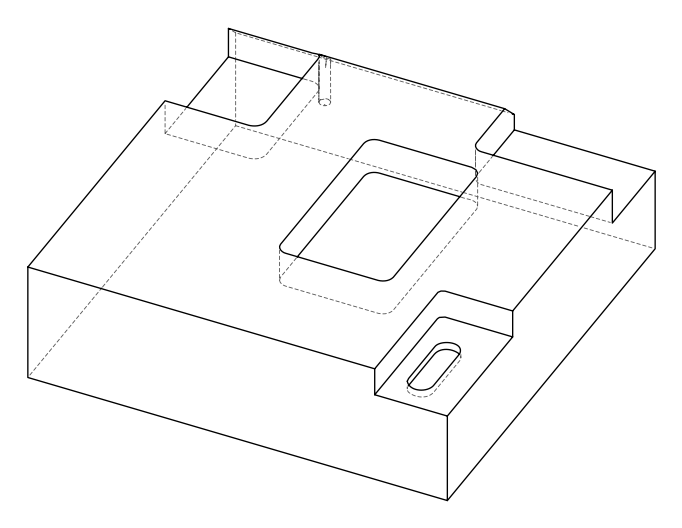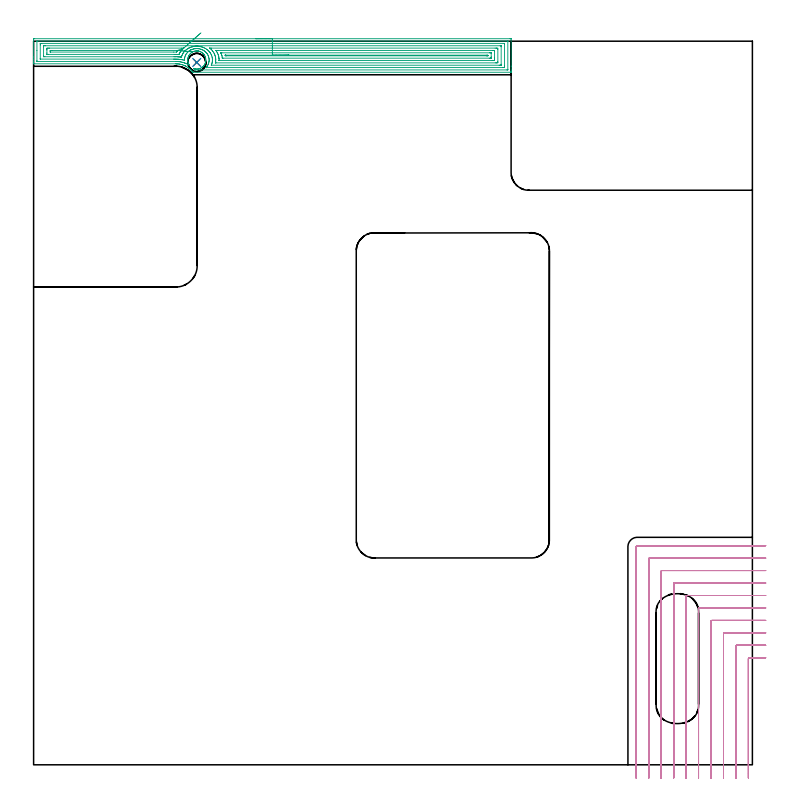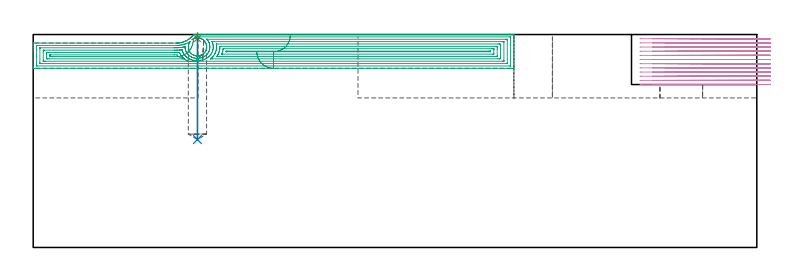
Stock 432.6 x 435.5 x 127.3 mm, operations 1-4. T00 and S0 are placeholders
(PLAN: 8 operations, 4 tool changes, 160.1 min)
(1 SPOT_DRILL | STEP1POCKET | NXT0321_9005460120000 | 0.03 min | 115 mm3)
(2 DRILL_BLIND_HOLE_INTO_CENTER | STEP1POCKET | UGT0301_221 | 0.25 min | 5521 mm3)
(3 AREA_MILL | FG_CHAMFER_SURFACE | UGT0205_001 | 17.06 min | 59558 mm3)
(4 MILL_CORNER_NOTCH_RECTANGULAR | CORNER_NOTCH_RECTANGULAR | NXT0201_013 | Follow Part, ap 2.5, ae 75% | 39.48 min | 306416 mm3)
(5 MILL_CORNER_NOTCH_RECTANGULAR_1 | CORNER_NOTCH_RECTANGULAR_1 | NXT0201_012 | Follow Part, ap 4, ae 75% | 27.43 min | 491135 mm3)
(6 MILL_RECTANGULAR_POCKET | POCKET_RECTANGULAR_STRAIGHT | NXT0201_012 | Follow Part, ap 4, ae 75% | 1.16 min | 15040 mm3)
(7 MILL_RECTANGULAR_POCKET_1 | POCKET_RECTANGULAR_STRAIGHT_1 | NXT0201_012 | Follow Part, ap 4, ae 75% | 38.76 min | 858121 mm3)
(8 MILL_SLOT | SLOT_PARTIAL_RECTANGULAR | NXT0201_012 | Follow Part, ap 4, ae 75% | 35.9 min | 491466 mm3)
(TOOL NXT0321_9005460120000 | NC Spot Drill, 142deg, 12mm, Carbide, Uncoated | D12 PA142 FL30 Z2)
(TOOL UGT0301_221 | Twist Drill 10.9 mm | D10.9 PA118 FL92 Z2)
(TOOL UGT0205_001 | Chamfer Mill 20 x 3 x 45 deg. | D20 FL50 Z2)
(TOOL NXT0201_013 | ENDMILL 10mm | D10 FL30 Z4)
(TOOL NXT0201_012 | ENDMILL 16mm [2P460-1600-NA 1630] | D16 FL38 Z6)
(OP 1 SPOT_DRILL)
G17 G21 G94 G90
T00 M6
G54
G17 G0 G90 X98.2 Y422.7 S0 M3
G43 Z137.3 H0
G94 G81 G98 Z124.881 F250. R128.35
G80
M5
M2
(OP 2 DRILL_BLIND_HOLE_INTO_CENTER)
G17 G21 G94 G90
T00 M6
G54
G17 G0 G90 X98.2 Y422.7 S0 M3
G43 Z137.3 H0
G94 G81 G98 Z64.5 F250. R127.35
G80
M5
M2
(OP 3 AREA_MILL)
G17 G21 G94 G90
T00 M6
G54
G17 G0 G90 X133.7 Y437. S1061 M3
G43 Z137.3 H0
Z117.1
G94 G1 X133.738 Z116.228 F250.
X133.852 Z115.364
X134.041 Z114.512
X134.303 Z113.68
X134.637 Z112.874
X135.04 Z112.1
X135.508 Z111.364
X136.04 Z110.672
X136.629 Z110.029
X137.272 Z109.44
X137.964 Z108.909
X138.7 Z108.44
X139.474 Z108.037
X140.28 Z107.703
X141.112 Z107.441
X141.964 Z107.252
X142.828 Z107.138
X143.7 Z107.1
X286.77
X287.237 Y436.995 Z107.103
X287.39 Y436.992 Z107.106
X287.4 Y436.835 Z107.262
Y420.483 Z123.612
Y418.104 Z125.99
Y417.386 Z126.714
Y417.147 Z126.953
X287.398 Y416.971 Z127.121
X287.39 Y416.802 Z127.289
X287.217 Y416.8 Z127.3
X96.308
X95.874 Y416.807 Z127.293
X95.831 Y416.857 Z127.243
X95.787 Y416.912 Z127.187
X95.536 Y417.225 Z126.871
X95.445 Y417.339 Z126.759
X95.414 Y417.376 Z126.723
X95.243 Y417.575 Z126.525
X95.162 Y417.665 Z126.435
X95.034 Y417.806 Z126.294
X94.742 Y418.104 Z125.992
X94.676 Y418.174 Z125.925
X94.551 Y418.302 Z125.797
X94.34 Y418.503 Z125.596
X94.293 Y418.547 Z125.553
X94.123 Y418.699 Z125.4
X93.658 Y419.091 Z125.005
X93.328 Y419.347 Z124.753
X92.994 Y419.592 Z124.507
X92.876 Y419.674 Z124.425
X92.764 Y419.751 Z124.348
X92.32 Y420.031 Z124.068
X91.87 Y420.297 Z123.803
X91.742 Y420.366 Z123.734
X91.518 Y420.485 Z123.613
X91.39 Y420.546 Z123.55
X91.07 Y420.701 Z123.398
X90.977 Y420.746 Z123.353
X90.631 Y420.896 Z123.203
X90.532 Y420.939 Z123.16
X90.083 Y421.113 Z122.981
X89.688 Y421.252 Z122.846
X89.19 Y421.409 Z122.691
X88.744 Y421.524 Z122.575
X88.296 Y421.626 Z122.473
X87.85 Y421.709 Z122.388
X87.813 Y421.715 Z122.382
X87.402 Y421.779 Z122.32
X86.956 Y421.831 Z122.267
X86.509 Y421.865 Z122.226
X86.472 Y421.866 Z122.224
X86.062 Y421.889 Z122.208
X85.956 Y421.891 Z122.207
X85.891 Y421.892 Z122.204
X85.577 Y421.897 Z122.2
X0.183 Y421.9
X0.01 Y421.903 Z122.188
X0.007 Y421.964 Z122.128
X0. Y422.392 Z121.708
Y422.663 Z121.437
Y423.382 Z120.713
Y424.621 Z119.476
Y426.02 Z118.075
Y436.315 Z107.783
X0.003 Y436.575 Z107.522
X0.01 Y436.992 Z107.106
X0.202 Y436.996 Z107.103
X0.63 Y437. Z107.1
X143.7
Y435.586 Z108.514
X285.094
X285.352 Y435.584 Z108.516
X285.383 Y435.581 Z108.519
X285.39 Y435.579 Z108.521
X285.394 Y435.57 Z108.53
X285.398 Y435.533 Z108.567
X285.399 Y435.498 Z108.602
X285.4 Y435.284 Z108.816
X285.399 Y418.436 Z125.664
X285.397 Y418.326 Z125.774
X285.392 Y418.253 Z125.847
X285.388 Y418.221 Z125.879
X284.87 Y418.214 Z125.886
X97.202
X97.146 Y418.217 Z125.883
X97.083 Y418.221 Z125.879
X96.79 Y418.502 Z125.598
X96.496 Y418.8 Z125.3
X96.31 Y418.99 Z125.11
X96.156 Y419.158 Z124.942
X96.308 Y419.1 Z125.
X96.338 Y419.089 Z125.011
X96.783 Y418.949 Z125.151
X97.232 Y418.847 Z125.253
X97.678 Y418.786 Z125.314
X98.126 Y418.761 Z125.339
X98.573 Y418.774 Z125.326
X99.019 Y418.823 Z125.277
X99.469 Y418.911 Z125.189
X99.913 Y419.037 Z125.063
X100.365 Y419.211 Z124.889
X100.807 Y419.422 Z124.678
X101.102 Y419.593 Z124.507
X101.408 Y419.804 Z124.296
X101.7 Y420.029 Z124.071
X101.947 Y420.252 Z123.848
X102.181 Y420.486 Z123.614
X102.394 Y420.73 Z123.37
X102.594 Y420.982 Z123.118
X102.853 Y421.38 Z122.72
X103.09 Y421.822 Z122.278
X103.29 Y422.273 Z121.827
X103.397 Y422.575 Z121.525
X103.487 Y422.881 Z121.219
X103.544 Y423.166 Z120.934
X103.607 Y423.612 Z120.488
X103.637 Y424.06 Z120.04
X103.631 Y424.507 Z119.593
X103.586 Y424.953 Z119.147
X103.487 Y425.519 Z118.581
X103.387 Y425.847 Z118.253
X103.226 Y426.301 Z117.799
X103.012 Y426.74 Z117.36
X102.814 Y427.084 Z117.016
X102.594 Y427.42 Z116.68
X102.513 Y427.528 Z116.572
X102.427 Y427.634 Z116.466
X102.076 Y428.015 Z116.085
X101.7 Y428.372 Z115.728
X101.524 Y428.513 Z115.587
X101.507 Y428.527 Z115.573
X101.163 Y428.761 Z115.336
X100.807 Y428.976 Z115.122
X100.563 Y429.094 Z115.005
X100.365 Y429.188 Z114.908
X99.913 Y429.369 Z114.727
X99.885 Y429.379 Z114.718
X99.837 Y429.395 Z114.701
X99.759 Y429.419 Z114.678
X99.391 Y429.509 Z114.59
X99.346 Y429.517 Z114.582
X99.289 Y429.527 Z114.569
X99.229 Y429.539 Z114.559
X99.111 Y429.56 Z114.536
X99.02 Y429.575 Z114.517
X98.991 Y429.577 Z114.512
X98.573 Y429.63 Z114.467
X98.529 Y429.633 Z114.465
X98.452 Y429.636 Z114.458
X98.372 Y429.641 Z114.455
X98.35 Y429.643 Z114.453
X98.126 Y429.647 Z114.452
X97.991 Y429.641 Z114.456
X97.955 Y429.64 Z114.459
X97.943 Z114.46
X97.901 Y429.638 Z114.461
X97.678 Y429.619 Z114.481
X97.232 Y429.556 Z114.542
X96.935 Y429.495 Z114.603
X96.642 Y429.42 Z114.679
X96.338 Y429.314 Z114.785
X95.886 Y429.122 Z114.978
X95.445 Y428.894 Z115.204
X95.164 Y428.717 Z115.381
X94.895 Y428.527 Z115.573
X94.551 Y428.242 Z115.858
X94.254 Y427.946 Z116.154
X93.98 Y427.634 Z116.466
X93.658 Y427.204 Z116.896
X93.388 Y426.74 Z117.36
X93.174 Y426.301 Z117.799
X93.016 Y425.847 Z118.253
X92.896 Y425.402 Z118.698
X92.812 Y424.953 Z119.147
X92.764 Y424.573 Z119.527
X92.759 Y424.06 Z120.04
X92.764 Y423.826 Z120.274
X92.802 Y423.496 Z120.604
X92.858 Y423.166 Z120.934
X92.967 Y422.717 Z121.383
X93.112 Y422.273 Z121.827
X93.31 Y421.822 Z122.278
X93.543 Y421.38 Z122.72
X93.658 Y421.194 Z122.906
X93.78 Y421.015 Z123.085
X92.731 Y421.61 Z122.49
X92.707 Y421.623 Z122.477
X91.837 Y422.024 Z122.076
X91.128 Y422.321 Z121.779
X90.943 Y422.388 Z121.712
X90.618 Y422.502 Z121.598
X90.049 Y422.679 Z121.421
X89.795 Y422.752 Z121.348
X89.154 Y422.909 Z121.191
X88.628 Y423.02 Z121.08
X88.26 Y423.088 Z121.012
X87.559 Y423.192 Z120.908
X87.456 Y423.205 Z120.895
X87.366 Y423.214 Z120.886
X86.576 Y423.279 Z120.821
X86.472 Y423.285 Z120.815
X85.584 Y423.313 Z120.787
X2.418 Y423.315 Z120.785
X2.35 Y423.316 Z120.784
X2.212 Y423.321 Z120.779
X2.01 Y423.33 Z120.77
X2.008 Y423.382 Z120.718
X2.002 Y423.792 Z120.308
X2. Y429.95 Z114.15
X2.001 Y435.364 Z108.736
X2.003 Y435.474 Z108.626
X2.008 Y435.547 Z108.553
X2.012 Y435.579 Z108.521
X2.53 Y435.586 Z108.514
X143.7
Y434.171 Z109.929
X283.273
X283.337 Y434.168 Z109.932
X283.377 Y434.165 Z109.935
X283.39 Y434.162 Z109.938
X283.392 Y434.139 Z109.961
X283.397 Y433.936 Z110.164
X283.4 Y433.734 Z110.366
Y420.54 Z123.56
X283.398 Y419.864 Z124.236
X283.395 Y419.665 Z124.435
X283.39 Y419.638 Z124.462
X283.371 Y419.635 Z124.465
X283.313 Y419.632 Z124.468
X283.193 Y419.63 Z124.47
X282.538 Y419.629 Z124.471
X282.299 Y419.628 Z124.472
X103.957 Y419.629 Z124.471
X103.83 Y419.631 Z124.469
X103.792 Y419.633 Z124.467
X103.791 Y419.635 Z124.465
X103.795 Y419.644 Z124.456
X103.836 Y419.694 Z124.406
X103.981 Y419.864 Z124.236
X104.15 Y420.066 Z124.034
X104.356 Y420.324 Z123.776
X104.525 Y420.577 Z123.523
X104.63 Y420.743 Z123.357
X104.851 Y421.136 Z122.964
X105.091 Y421.623 Z122.477
X105.141 Y421.73 Z122.37
X105.25 Y421.991 Z122.109
X105.375 Y422.379 Z121.721
X105.409 Y422.502 Z121.598
X105.535 Y423.101 Z120.999
X105.574 Y423.382 Z120.718
X105.619 Y423.898 Z120.202
X105.624 Y424.261 Z119.839
X105.597 Y424.8 Z119.3
X105.558 Y425.141 Z118.959
X105.426 Y425.848 Z118.252
X105.373 Y426.02 Z118.08
X105.25 Y426.403 Z117.697
X105.105 Y426.765 Z117.335
X105.042 Y426.9 Z117.2
X104.848 Y427.295 Z116.805
X104.552 Y427.78 Z116.32
X104.356 Y428.075 Z116.025
X104.092 Y428.404 Z115.696
X103.859 Y428.659 Z115.441
X103.667 Y428.861 Z115.239
X103.462 Y429.06 Z115.04
X103.207 Y429.291 Z114.809
X102.891 Y429.539 Z114.561
X102.567 Y429.761 Z114.339
X101.978 Y430.118 Z113.982
X101.673 Y430.265 Z113.835
X101.338 Y430.418 Z113.682
X100.779 Y430.638 Z113.462
X100.452 Y430.74 Z113.36
X99.885 Y430.873 Z113.227
X99.324 Y430.97 Z113.13
X98.991 Y431.009 Z113.091
X98.671 Y431.038 Z113.062
X98.343 Y431.055 Z113.045
X98.192 Y431.061 Z113.039
X98.167
X98.096 Y431.06 Z113.04
X97.479 Y431.025 Z113.075
X97.454 Y431.023 Z113.077
X97.202 Y430.987 Z113.113
X96.7 Y430.913 Z113.187
X96.308 Y430.831 Z113.269
X95.975 Y430.746 Z113.354
X95.414 Y430.561 Z113.539
X95.31 Y430.52 Z113.58
X95.061 Y430.418 Z113.682
X94.69 Y430.25 Z113.85
X94.622 Y430.217 Z113.883
X94.52 Y430.164 Z113.936
X94.112 Y429.94 Z114.16
X93.625 Y429.621 Z114.479
X93.51 Y429.539 Z114.561
X93.083 Y429.193 Z114.907
X92.731 Y428.866 Z115.234
X92.628 Y428.761 Z115.339
X92.536 Y428.659 Z115.441
X92.217 Y428.286 Z115.814
X91.831 Y427.78 Z116.32
X91.516 Y427.216 Z116.884
X91.361 Y426.9 Z117.2
X91.233 Y426.615 Z117.485
X91.037 Y426.02 Z118.08
X90.943 Y425.706 Z118.394
X90.85 Y425.232 Z118.868
X90.837 Y425.141 Z118.959
X90.792 Y424.78 Z119.32
X90.768 Y424.433 Z119.667
X90.757 Y424.043 Z120.057
X90.755 Y424.022 Z120.078
X90.754 Y424.019 Z120.081
X90.049 Y424.193 Z119.907
X89.767 Y424.261 Z119.839
X89.154 Y424.387 Z119.713
X88.997 Y424.416 Z119.684
X88.26 Y424.53 Z119.57
X87.94 Y424.576 Z119.524
X87.366 Y424.634 Z119.466
X86.951 Y424.669 Z119.431
X86.472 Y424.697 Z119.403
X86.014 Y424.712 Z119.388
X85.578 Y424.72 Z119.38
X85.106 Y424.725 Z119.375
X84.684 Y424.727 Z119.373
X84.21
X4.207 Y424.729 Z119.371
X4.067 Y424.73 Z119.37
X4.018 Y424.733 Z119.367
X4.011 Y424.734 Z119.366
X4.007 Y424.754 Z119.346
X4.003 Y424.802 Z119.298
X4.001 Y424.938 Z119.162
X4. Y425.141 Z118.959
Y433.26 Z110.84
X4.002 Y433.936 Z110.164
X4.005 Y434.135 Z109.965
X4.01 Y434.162 Z109.938
X4.029 Y434.165 Z109.935
X4.087 Y434.168 Z109.932
X4.207 Y434.17 Z109.93
X4.862 Y434.171 Z109.929
X143.7
Y432.757 Z111.343
X280.816
X281.253 Y432.756 Z111.344
X281.34 Y432.753 Z111.347
X281.378 Y432.751 Z111.349
X281.39 Y432.745 Z111.355
X281.393 Y432.722 Z111.378
X281.396 Y432.615 Z111.485
X281.4 Y432.182 Z111.918
Y421.628 Z122.472
X281.396 Y421.185 Z122.915
X281.392 Y421.077 Z123.023
X281.39 Y421.054 Z123.046
X281.367 Y421.05 Z123.05
X281.297 Y421.047 Z123.053
X281.099 Y421.044 Z123.056
X280.511 Y421.043 Z123.057
X280.206
X107.038
X106.996 Y421.044 Z123.056
X106.962 Y421.047 Z123.053
X106.949 Y421.048 Z123.052
X106.958 Y421.078 Z123.022
X106.989 Y421.16 Z122.94
X106.997 Y421.179 Z122.921
X107.038 Y421.273 Z122.827
X107.139 Y421.524 Z122.576
X107.174 Y421.623 Z122.477
X107.359 Y422.187 Z121.913
X107.431 Y422.502 Z121.598
X107.517 Y422.911 Z121.189
X107.578 Y423.382 Z120.718
X107.606 Y423.703 Z120.397
X107.624 Y424.261 Z119.839
X107.611 Y424.577 Z119.523
X107.564 Y425.141 Z118.959
X107.499 Y425.567 Z118.533
X107.409 Y426.02 Z118.08
X107.186 Y426.755 Z117.345
X107.132 Y426.9 Z117.2
X107.038 Y427.143 Z116.957
X106.721 Y427.78 Z116.32
X106.267 Y428.538 Z115.562
X106.185 Y428.659 Z115.441
X106.144 Y428.717 Z115.383
X105.769 Y429.175 Z114.925
X105.432 Y429.539 Z114.561
X105.25 Y429.726 Z114.374
X104.887 Y430.065 Z114.035
X104.466 Y430.418 Z113.682
X104.356 Y430.504 Z113.596
X104.041 Y430.727 Z113.373
X103.462 Y431.078 Z113.022
X103.077 Y431.298 Z112.802
X102.567 Y431.539 Z112.561
X102.131 Y431.727 Z112.373
X101.673 Y431.903 Z112.197
X101.299 Y432.021 Z112.079
X100.802 Y432.155 Z111.945
X100.779 Y432.16 Z111.94
X100.704 Y432.177 Z111.923
X99.885 Y432.328 Z111.772
X99.7 Y432.359 Z111.741
X99.412 Y432.393 Z111.707
X98.991 Y432.435 Z111.665
X98.71 Y432.453 Z111.647
X98.388 Y432.466 Z111.634
X98.096 Y432.469 Z111.631
X97.811 Y432.458 Z111.642
X97.515 Y432.442 Z111.658
X97.202 Y432.42 Z111.68
X96.98 Y432.396 Z111.704
X96.723 Y432.362 Z111.738
X96.308 Y432.302 Z111.798
X96.201 Y432.283 Z111.817
X95.67 Y432.177 Z111.923
X95.466 Y432.126 Z111.974
X95.414 Y432.111 Z111.989
X94.787 Y431.915 Z112.185
X94.52 Y431.826 Z112.274
X94.14 Y431.672 Z112.428
X93.625 Y431.447 Z112.653
X93.523 Y431.398 Z112.702
X93.325 Y431.298 Z112.802
X92.944 Y431.089 Z113.011
X92.731 Y430.964 Z113.136
X92.399 Y430.745 Z113.355
X91.934 Y430.418 Z113.682
X91.879 Y430.377 Z113.723
X91.837 Y430.343 Z113.757
X91.403 Y429.966 Z114.134
X90.951 Y429.539 Z114.561
X90.943 Y429.531 Z114.569
X90.539 Y429.057 Z115.043
X90.228 Y428.659 Z115.441
X90.152 Y428.558 Z115.542
X90.049 Y428.413 Z115.687
X89.812 Y428.012 Z116.088
X89.68 Y427.78 Z116.32
X89.506 Y427.434 Z116.666
X89.273 Y426.9 Z117.2
X89.24 Y426.816 Z117.284
X89.154 Y426.569 Z117.531
X89.027 Y426.145 Z117.955
X88.992 Y426.02 Z118.08
X88.967 Y425.934 Z118.166
X88.954 Y425.893 Z118.207
X88.951 Y425.889 Z118.211
X88.856 Y425.9 Z118.2
X88.651 Y425.925 Z118.175
X88.31 Y425.972 Z118.128
X88.26 Y425.978 Z118.122
X87.854 Y426.02 Z118.08
X87.366 Y426.064 Z118.036
X87.318 Y426.068 Z118.032
X86.472 Y426.116 Z117.984
X86.371 Y426.12 Z117.98
X85.578 Y426.138 Z117.962
X85.456 Y426.14 Z117.96
X84.684 Y426.141 Z117.959
X84.561
X6.764 Y426.143 Z117.957
X6.09 Y426.148 Z117.952
X6.017 Y426.149 Z117.951
X6.01 Y426.244 Z117.856
X6.005 Y426.461 Z117.639
X6. Y426.895 Z117.205
Y432.172 Z111.928
X6.004 Y432.615 Z111.485
X6.008 Y432.723 Z111.377
X6.009 Y432.746 Z111.354
X6.033 Y432.75 Z111.35
X6.103 Y432.753 Z111.347
X6.301 Y432.756 Z111.344
X6.889 Y432.757 Z111.343
X7.194
X143.7
Y431.343 Z112.757
X277.782
X278.678 Y431.341 Z112.759
X278.723 Y431.339 Z112.761
X279.39 Y431.298 Z112.802
X279.399 Y430.633 Z113.467
Y423.382 Z120.718
X279.396 Y422.719 Z121.381
X279.39 Y422.502 Z121.598
X278.765 Y422.46 Z121.64
X278.723 Y422.459 Z121.641
X277.874 Y422.457 Z121.643
X109.721
X109.675 Y422.459 Z121.641
X109.583 Y422.463 Z121.637
X109.466 Y422.471 Z121.629
X109.47 Y422.502 Z121.598
X109.5 Y422.719 Z121.381
X109.584 Y423.382 Z120.718
X109.597 Y423.504 Z120.596
X109.626 Y424.261 Z119.839
X109.627 Y424.354 Z119.746
X109.57 Y425.141 Z118.959
X109.554 Y425.305 Z118.795
X109.427 Y426.02 Z118.08
X109.343 Y426.392 Z117.708
X109.182 Y426.9 Z117.2
X109.077 Y427.21 Z116.89
X108.867 Y427.74 Z116.36
X108.848 Y427.78 Z116.32
X108.827 Y427.823 Z116.277
X108.536 Y428.373 Z115.727
X108.362 Y428.659 Z115.441
X107.932 Y429.341 Z114.759
X107.778 Y429.539 Z114.561
X107.447 Y429.945 Z114.155
X107.038 Y430.393 Z113.707
X107.013 Y430.418 Z113.682
X106.568 Y430.838 Z113.262
X106.144 Y431.213 Z112.887
X106.05 Y431.298 Z112.802
X106.018 Y431.329 Z112.771
X106.054 Y431.336 Z112.764
X106.1 Y431.341 Z112.759
X106.144 Y431.342 Z112.758
X106.992 Y431.343 Z112.757
X143.7
Y429.929 Z114.171
X276.538
X276.934 Y429.927 Z114.173
X277.33 Y429.923 Z114.177
X277.38 Y429.922 Z114.178
X277.391 Y429.915 Z114.185
X277.393 Y429.895 Z114.205
X277.398 Y429.814 Z114.286
X277.399 Y429.691 Z114.409
X277.4 Y429.539 Z114.561
Y425.562 Z118.538
Y424.683 Z119.417
X277.398 Y424.261 Z119.839
X277.394 Y424.032 Z120.068
X277.39 Y423.919 Z120.181
X277.379 Y423.878 Z120.222
X277.326 Y423.876 Z120.224
X276.934 Y423.873 Z120.227
X276.436 Y423.871 Z120.229
X276.04
X111.712 Y423.872 Z120.228
X111.682
X111.65 Y423.875 Z120.225
X111.632 Y423.877 Z120.223
X111.63 Y423.901 Z120.199
X111.628 Y424.144 Z119.956
X111.624 Y424.261 Z119.839
X111.583 Y425.068 Z119.032
X111.575 Y425.141 Z118.959
X111.509 Y425.687 Z118.413
X111.451 Y426.02 Z118.08
X111.438 Y426.09 Z118.01
X111.334 Y426.54 Z117.56
X111.23 Y426.9 Z117.2
X111.11 Y427.292 Z116.808
X110.925 Y427.78 Z116.32
X110.615 Y428.481 Z115.619
X110.525 Y428.659 Z115.441
X110.433 Y428.838 Z115.262
X110.004 Y429.539 Z114.561
X109.896 Y429.716 Z114.384
X109.827 Y429.832 Z114.268
X109.79 Y429.9 Z114.2
X109.781 Y429.922 Z114.178
X109.822 Y429.923 Z114.177
X110.22 Y429.927 Z114.173
X110.615 Y429.928 Z114.172
X111.113 Y429.929 Z114.171
X143.7
Y428.515 Z115.585
X274.399 Y428.514 Z115.586
X275.146 Y428.51 Z115.59
X275.3 Y428.508 Z115.592
X275.391 Y428.499 Z115.601
X275.393 Y428.477 Z115.623
X275.398 Y428.411 Z115.689
X275.4 Y426.02 Z118.08
Y425.771 Z118.329
X275.397 Y425.52 Z118.58
X275.393 Y425.354 Z118.746
X275.39 Y425.297 Z118.803
X275.376 Y425.292 Z118.808
X275.332 Y425.29 Z118.81
X275.146 Y425.286 Z118.814
X274.999
X274.252 Y425.285 Z118.815
X114.045 Y425.286 Z118.814
X113.755 Y425.288 Z118.812
X113.61 Y425.291 Z118.809
X113.582 Y425.292 Z118.808
X113.574 Y425.319 Z118.781
X113.564 Y425.368 Z118.732
X113.496 Y425.825 Z118.275
X113.46 Y426.02 Z118.08
X113.298 Y426.844 Z117.256
X113.282 Y426.9 Z117.2
X113.275 Y426.922 Z117.178
X112.992 Y427.78 Z116.32
X112.821 Y428.249 Z115.851
X112.764 Y428.381 Z115.719
X112.722 Y428.484 Z115.616
X112.715 Y428.51 Z115.59
X112.716 Y428.511 Z115.589
X112.737 Y428.513 Z115.587
X112.924 Y428.514 Z115.586
X113.298 Y428.515 Z115.585
X143.7
Y427.1 Z117.
X272.463
X273.158 Y427.096 Z117.004
X273.357 Y427.093 Z117.007
X273.392 Y426.9 Z117.2
X273.398 Y426.86 Z117.24
X273.397 Y426.816 Z117.284
X273.391 Y426.733 Z117.367
X273.386 Y426.705 Z117.395
X273.381 Y426.703 Z117.397
X273.357 Y426.702 Z117.398
X272.667 Y426.7 Z117.4
X272.463
X115.98
X115.776 Y426.702 Z117.398
X115.377 Y426.707 Z117.393
X115.317 Y426.9 Z117.2
X115.279 Y427.075 Z117.025
X115.277 Y427.091 Z117.009
X115.329 Y427.094 Z117.006
X115.437 Y427.098 Z117.002
X115.573 Y427.1 Z117.
X115.776
X143.7
X144.572 Z117.038
X145.436 Z117.151
X146.288 Z117.34
X147.12 Z117.603
X147.926 Z117.936
X148.7 Z118.339
X149.436 Z118.808
X150.128 Z119.339
X150.771 Z119.928
X151.36 Z120.572
X151.892 Z121.264
X152.36 Z122.
X152.763 Z122.773
X153.097 Z123.579
X153.359 Z124.411
X153.548 Z125.263
X153.662 Z126.128
X153.7 Z127.
G0 Z137.3
X100.705 Y440.511
Z115.596
G1 X100.321 Y440.169 Z114.891
X99.892 Y439.788 Z114.234
X99.422 Y439.37 Z113.629
X98.915 Y438.919 Z113.081
X98.374 Y438.438 Z112.595
X97.803 Y437.93 Z112.173
X97.207 Y437.4 Z111.82
X96.59 Y436.851 Z111.537
X95.958 Y436.289 Z111.328
X95.314 Y435.716 Z111.193
X94.663 Y435.138 Z111.134
X94.011 Y434.558 Z111.151
X93.363 Y433.981 Z111.243
X92.724 Y433.413 Z111.412
X92.097 Y432.856 Z111.654
X91.489 Y432.315 Z111.968
X90.904 Y431.794 Z112.352
X90.346 Y431.298 Z112.802
X90.19 Y431.159 Z112.941
X90.049 Y431.034 Z113.066
X89.724 Y430.738 Z113.362
X89.39 Y430.418 Z113.682
X89.274 Y430.301 Z113.799
X89.154 Y430.172 Z113.928
X88.861 Y429.827 Z114.273
X88.631 Y429.539 Z114.561
X88.471 Y429.331 Z114.769
X88.26 Y429.045 Z115.055
X88.111 Y428.806 Z115.294
X88.026 Y428.659 Z115.441
X87.79 Y428.242 Z115.858
X87.561 Y427.78 Z116.32
X87.465 Y427.581 Z116.519
X87.428 Y427.509 Z116.591
X87.416 Y427.489 Z116.611
X87.403 Y427.488 Z116.612
X87.366
X86.737 Y427.519 Z116.581
X86.472 Y427.529 Z116.571
X85.814 Y427.548 Z116.553
X85.578 Y427.551 Z116.549
X84.912 Y427.555 Z116.545
X84.684
X8.678 Y427.557 Z116.543
X8.008 Y427.558 Z116.542
X8.007 Y427.559 Z116.541
X8.002 Y427.564 Z116.536
X8.001 Y427.78 Z116.32
X8. Y428.446 Z115.654
Y430.205 Z113.895
X8.001 Y430.418 Z113.682
X8.004 Y431.081 Z113.019
X8.01 Y431.298 Z112.802
X8.635 Y431.34 Z112.76
X8.678 Y431.341 Z112.759
X9.526 Y431.343 Z112.757
X89.154
X90.006 Y431.339 Z112.761
X90.049 Y431.336 Z112.764
X90.346 Y431.298 Z112.802
X86.631 Y429.923 Z114.177
X86.618 Y429.899 Z114.201
X86.592 Y429.857 Z114.243
X86.544 Y429.787 Z114.313
X86.472 Y429.686 Z114.414
X86.414 Y429.596 Z114.504
X86.378 Y429.539 Z114.561
X86.075 Y429.05 Z115.05
X86.012 Y428.968 Z115.132
X84.368 Y428.97 Z115.13
X10.148 Y428.971 Z115.129
X10.064 Y428.973 Z115.127
X10.023 Y428.976 Z115.125
X10.01 Y428.978 Z115.122
X10.008 Y428.988 Z115.112
X10.002 Y429.116 Z114.984
X10.003 Y429.539 Z114.561
X10.006 Y429.768 Z114.332
X10.01 Y429.881 Z114.219
X10.021 Y429.922 Z114.178
X10.074 Y429.924 Z114.176
X10.466 Y429.927 Z114.173
X10.964 Y429.929 Z114.171
X11.36
X86.472 Y429.928 Z114.172
X86.541 Y429.927 Z114.173
X86.615 Y429.924 Z114.176
X86.631 Y429.923 Z114.177
X87.492 Y429.844 Z114.294
X88.339 Y429.767 Z114.486
X89.167 Y429.691 Z114.751
X89.968 Y429.618 Z115.087
X90.738 Y429.548 Z115.493
X91.469 Y429.481 Z115.964
X92.156 Y429.419 Z116.497
X92.795 Y429.36 Z117.089
X93.379 Y429.307 Z117.734
X93.906 Y429.259 Z118.428
X94.37 Y429.216 Z119.165
X94.769 Y429.18 Z119.941
X95.099 Y429.15 Z120.748
X95.357 Y429.126 Z121.581
X95.542 Y429.109 Z122.433
X95.653 Y429.099 Z123.298
X95.688 Y429.096 Z124.17
X95.647 Y429.1 Z125.041
G0 Z137.3
M5
M2
(OP 4 MILL_CORNER_NOTCH_RECTANGULAR)
G17 G21 G94 G90
T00 M6
G54
G17 G0 G90 X440.6 Y64.4 S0 M3
G43 Z137.3 H0
Z124.808
G94 G1 X437.6 F250.
X430.694 F500.
G3 X430.2 Y63.906 R0.5
G1 Y-5.
Y-8. F250.
G0 Z137.3
X440.6 Y71.9
Z124.808
G1 X437.6
X423.195 F500.
G3 X422.7 Y71.405 R0.5
G1 Y-5.
Y-8. F250.
G0 Z137.3
X440.6 Y79.4
Z124.808
G1 X437.6
X415.695 F500.
G3 X415.2 Y78.905 R0.5
G1 Y-5.
Y-8. F250.
G0 Z137.3
X440.6 Y86.9
Z124.808
G1 X437.6
X408.195 F500.
G3 X407.7 Y86.405 R0.5
G1 Y-5.
Y-8. F250.
G0 Z137.3
X440.6 Y94.4
Z124.808
G1 X437.6
X400.696 F500.
G3 X400.2 Y93.904 R0.5
G1 Y-5.
Y-8. F250.
G0 Z137.3
X440.6 Y101.9
Z124.808
G1 X437.6
X393.196 F500.
G3 X392.7 Y101.404 R0.5
G1 Y-5.
Y-8. F250.
G0 Z137.3
X440.6 Y109.4
Z124.808
G1 X437.6
X385.696 F500.
G3 X385.2 Y108.904 R0.5
G1 Y-5.
Y-8. F250.
G0 Z137.3
X440.6 Y116.9
Z124.808
G1 X437.6
X378.196 F500.
G3 X377.7 Y116.404 R0.5
G1 Y-5.
Y-8. F250.
G0 Z137.3
X440.6 Y124.4
Z124.808
G1 X437.6
X370.696 F500.
G3 X370.2 Y123.904 R0.5
G1 Y-5.
Y-8. F250.
G0 Z137.3
X440.6 Y131.9
Z124.808
G1 X437.6
X363.3 F500.
G3 X362.7 Y131.3 R0.6
G1 Y-5.
Y-8. F250.
G0 Z137.3
X440.6 Y64.4
Z122.317
G1 X437.6
X430.694 F500.
G3 X430.2 Y63.906 R0.5
G1 Y-5.
Y-8. F250.
G0 Z137.3
X440.6 Y71.9
Z122.317
G1 X437.6
X423.195 F500.
G3 X422.7 Y71.405 R0.5
G1 Y-5.
Y-8. F250.
G0 Z137.3
X440.6 Y79.4
Z122.317
G1 X437.6
X415.695 F500.
G3 X415.2 Y78.905 R0.5
G1 Y-5.
Y-8. F250.
G0 Z137.3
X440.6 Y86.9
Z122.317
G1 X437.6
X408.195 F500.
G3 X407.7 Y86.405 R0.5
G1 Y-5.
Y-8. F250.
G0 Z137.3
X440.6 Y94.4
Z122.317
G1 X437.6
X400.696 F500.
G3 X400.2 Y93.904 R0.5
G1 Y-5.
Y-8. F250.
G0 Z137.3
X440.6 Y101.9
Z122.317
G1 X437.6
X393.196 F500.
G3 X392.7 Y101.404 R0.5
G1 Y-5.
Y-8. F250.
G0 Z137.3
X440.6 Y109.4
Z122.317
G1 X437.6
X385.696 F500.
G3 X385.2 Y108.904 R0.5
G1 Y-5.
Y-8. F250.
G0 Z137.3
X440.6 Y116.9
Z122.317
G1 X437.6
X378.196 F500.
G3 X377.7 Y116.404 R0.5
G1 Y-5.
Y-8. F250.
G0 Z137.3
X440.6 Y124.4
Z122.317
G1 X437.6
X370.696 F500.
G3 X370.2 Y123.904 R0.5
G1 Y-5.
Y-8. F250.
G0 Z137.3
X440.6 Y131.9
Z122.317
G1 X437.6
X363.3 F500.
G3 X362.7 Y131.3 R0.6
G1 Y-5.
Y-8. F250.
G0 Z137.3
X440.6 Y64.4
Z119.825
G1 X437.6
X430.694 F500.
G3 X430.2 Y63.906 R0.5
G1 Y-5.
Y-8. F250.
G0 Z137.3
X440.6 Y71.9
Z119.825
G1 X437.6
X423.195 F500.
G3 X422.7 Y71.405 R0.5
G1 Y-5.
Y-8. F250.
G0 Z137.3
X440.6 Y79.4
Z119.825
G1 X437.6
X415.695 F500.
G3 X415.2 Y78.905 R0.5
G1 Y-5.
Y-8. F250.
G0 Z137.3
X440.6 Y86.9
Z119.825
G1 X437.6
X408.195 F500.
G3 X407.7 Y86.405 R0.5
G1 Y-5.
Y-8. F250.
G0 Z137.3
X440.6 Y94.4
Z119.825
G1 X437.6
X400.696 F500.
G3 X400.2 Y93.904 R0.5
G1 Y-5.
Y-8. F250.
G0 Z137.3
X440.6 Y101.9
Z119.825
G1 X437.6
X393.196 F500.
G3 X392.7 Y101.404 R0.5
G1 Y-5.
Y-8. F250.
G0 Z137.3
X440.6 Y109.4
Z119.825
G1 X437.6
X385.696 F500.
G3 X385.2 Y108.904 R0.5
G1 Y-5.
Y-8. F250.
G0 Z137.3
X440.6 Y116.9
Z119.825
G1 X437.6
X378.196 F500.
G3 X377.7 Y116.404 R0.5
G1 Y-5.
Y-8. F250.
G0 Z137.3
X440.6 Y124.4
Z119.825
G1 X437.6
X370.696 F500.
G3 X370.2 Y123.904 R0.5
G1 Y-5.
Y-8. F250.
G0 Z137.3
X440.6 Y131.9
Z119.825
G1 X437.6
X363.3 F500.
G3 X362.7 Y131.3 R0.6
G1 Y-5.
Y-8. F250.
G0 Z137.3
X440.6 Y64.4
Z117.333
G1 X437.6
X430.694 F500.
G3 X430.2 Y63.906 R0.5
G1 Y-5.
Y-8. F250.
G0 Z137.3
X440.6 Y71.9
Z117.333
G1 X437.6
X423.195 F500.
G3 X422.7 Y71.405 R0.5
G1 Y-5.
Y-8. F250.
G0 Z137.3
X440.6 Y79.4
Z117.333
G1 X437.6
X415.695 F500.
G3 X415.2 Y78.905 R0.5
G1 Y-5.
Y-8. F250.
G0 Z137.3
X440.6 Y86.9
Z117.333
G1 X437.6
X408.195 F500.
G3 X407.7 Y86.405 R0.5
G1 Y-5.
Y-8. F250.
G0 Z137.3
X440.6 Y94.4
Z117.333
G1 X437.6
X400.696 F500.
G3 X400.2 Y93.904 R0.5
G1 Y-5.
Y-8. F250.
G0 Z137.3
X440.6 Y101.9
Z117.333
G1 X437.6
X393.196 F500.
G3 X392.7 Y101.404 R0.5
G1 Y-5.
Y-8. F250.
G0 Z137.3
X440.6 Y109.4
Z117.333
G1 X437.6
X385.696 F500.
G3 X385.2 Y108.904 R0.5
G1 Y-5.
Y-8. F250.
G0 Z137.3
X440.6 Y116.9
Z117.333
G1 X437.6
X378.196 F500.
G3 X377.7 Y116.404 R0.5
G1 Y-5.
Y-8. F250.
G0 Z137.3
X440.6 Y124.4
Z117.333
G1 X437.6
X370.696 F500.
G3 X370.2 Y123.904 R0.5
G1 Y-5.
Y-8. F250.
G0 Z137.3
X440.6 Y131.9
Z117.333
G1 X437.6
X363.3 F500.
G3 X362.7 Y131.3 R0.6
G1 Y-5.
Y-8. F250.
G0 Z137.3
X440.6 Y64.4
Z114.842
G1 X437.6
X430.694 F500.
G3 X430.2 Y63.906 R0.5
G1 Y-5.
Y-8. F250.
G0 Z137.3
X440.6 Y71.9
Z114.842
G1 X437.6
X423.195 F500.
G3 X422.7 Y71.405 R0.5
G1 Y-5.
Y-8. F250.
G0 Z137.3
X440.6 Y79.4
Z114.842
G1 X437.6
X415.695 F500.
G3 X415.2 Y78.905 R0.5
G1 Y-5.
Y-8. F250.
G0 Z137.3
X440.6 Y86.9
Z114.842
G1 X437.6
X408.195 F500.
G3 X407.7 Y86.405 R0.5
G1 Y-5.
Y-8. F250.
G0 Z137.3
X440.6 Y94.4
Z114.842
G1 X437.6
X400.696 F500.
G3 X400.2 Y93.904 R0.5
G1 Y-5.
Y-8. F250.
G0 Z137.3
X440.6 Y101.9
Z114.842
G1 X437.6
X393.196 F500.
G3 X392.7 Y101.404 R0.5
G1 Y-5.
Y-8. F250.
G0 Z137.3
X440.6 Y109.4
Z114.842
G1 X437.6
X385.696 F500.
G3 X385.2 Y108.904 R0.5
G1 Y-5.
Y-8. F250.
G0 Z137.3
X440.6 Y116.9
Z114.842
G1 X437.6
X378.196 F500.
G3 X377.7 Y116.404 R0.5
G1 Y-5.
Y-8. F250.
G0 Z137.3
X440.6 Y124.4
Z114.842
G1 X437.6
X370.696 F500.
G3 X370.2 Y123.904 R0.5
G1 Y-5.
Y-8. F250.
G0 Z137.3
X440.6 Y131.9
Z114.842
G1 X437.6
X363.3 F500.
G3 X362.7 Y131.3 R0.6
G1 Y-5.
Y-8. F250.
G0 Z137.3
X440.6 Y64.4
Z112.35
G1 X437.6
X430.694 F500.
G3 X430.2 Y63.906 R0.5
G1 Y-5.
Y-8. F250.
G0 Z137.3
X440.6 Y71.9
Z112.35
G1 X437.6
X423.195 F500.
G3 X422.7 Y71.405 R0.5
G1 Y-5.
Y-8. F250.
G0 Z137.3
X440.6 Y79.4
Z112.35
G1 X437.6
X415.695 F500.
G3 X415.2 Y78.905 R0.5
G1 Y-5.
Y-8. F250.
G0 Z137.3
X440.6 Y86.9
Z112.35
G1 X437.6
X408.195 F500.
G3 X407.7 Y86.405 R0.5
G1 Y-5.
Y-8. F250.
G0 Z137.3
X440.6 Y94.4
Z112.35
G1 X437.6
X400.696 F500.
G3 X400.2 Y93.904 R0.5
G1 Y-5.
Y-8. F250.
G0 Z137.3
X440.6 Y101.9
Z112.35
G1 X437.6
X393.196 F500.
G3 X392.7 Y101.404 R0.5
G1 Y-5.
Y-8. F250.
G0 Z137.3
X440.6 Y109.4
Z112.35
G1 X437.6
X385.696 F500.
G3 X385.2 Y108.904 R0.5
G1 Y-5.
Y-8. F250.
G0 Z137.3
X440.6 Y116.9
Z112.35
G1 X437.6
X378.196 F500.
G3 X377.7 Y116.404 R0.5
G1 Y-5.
Y-8. F250.
G0 Z137.3
X440.6 Y124.4
Z112.35
G1 X437.6
X370.696 F500.
G3 X370.2 Y123.904 R0.5
G1 Y-5.
Y-8. F250.
G0 Z137.3
X440.6 Y131.9
Z112.35
G1 X437.6
X363.3 F500.
G3 X362.7 Y131.3 R0.6
G1 Y-5.
Y-8. F250.
G0 Z137.3
X440.6 Y64.4
Z109.858
G1 X437.6
X430.694 F500.
G3 X430.2 Y63.906 R0.5
G1 Y-5.
Y-8. F250.
G0 Z137.3
X440.6 Y71.9
Z109.858
G1 X437.6
X423.195 F500.
G3 X422.7 Y71.405 R0.5
G1 Y-5.
Y-8. F250.
G0 Z137.3
X440.6 Y79.4
Z109.858
G1 X437.6
X415.695 F500.
G3 X415.2 Y78.905 R0.5
G1 Y-5.
Y-8. F250.
G0 Z137.3
X440.6 Y86.9
Z109.858
G1 X437.6
X408.195 F500.
G3 X407.7 Y86.405 R0.5
G1 Y-5.
Y-8. F250.
G0 Z137.3
X440.6 Y94.4
Z109.858
G1 X437.6
X400.696 F500.
G3 X400.2 Y93.904 R0.5
G1 Y-5.
Y-8. F250.
G0 Z137.3
X440.6 Y101.9
Z109.858
G1 X437.6
X393.196 F500.
G3 X392.7 Y101.404 R0.5
G1 Y-5.
Y-8. F250.
G0 Z137.3
X440.6 Y109.4
Z109.858
G1 X437.6
X385.696 F500.
G3 X385.2 Y108.904 R0.5
G1 Y-5.
Y-8. F250.
G0 Z137.3
X440.6 Y116.9
Z109.858
G1 X437.6
X378.196 F500.
G3 X377.7 Y116.404 R0.5
G1 Y-5.
Y-8. F250.
G0 Z137.3
X440.6 Y124.4
Z109.858
G1 X437.6
X370.696 F500.
G3 X370.2 Y123.904 R0.5
G1 Y-5.
Y-8. F250.
G0 Z137.3
X440.6 Y131.9
Z109.858
G1 X437.6
X363.3 F500.
G3 X362.7 Y131.3 R0.6
G1 Y-5.
Y-8. F250.
G0 Z137.3
X440.6 Y64.4
Z107.367
G1 X437.6
X430.694 F500.
G3 X430.2 Y63.906 R0.5
G1 Y-5.
Y-8. F250.
G0 Z137.3
X440.6 Y71.9
Z107.367
G1 X437.6
X423.195 F500.
G3 X422.7 Y71.405 R0.5
G1 Y-5.
Y-8. F250.
G0 Z137.3
X440.6 Y79.4
Z107.367
G1 X437.6
X415.695 F500.
G3 X415.2 Y78.905 R0.5
G1 Y-5.
Y-8. F250.
G0 Z137.3
X440.6 Y86.9
Z107.367
G1 X437.6
X408.195 F500.
G3 X407.7 Y86.405 R0.5
G1 Y-5.
Y-8. F250.
G0 Z137.3
X440.6 Y94.4
Z107.367
G1 X437.6
X400.696 F500.
G3 X400.2 Y93.904 R0.5
G1 Y-5.
Y-8. F250.
G0 Z137.3
X440.6 Y101.9
Z107.367
G1 X437.6
X393.196 F500.
G3 X392.7 Y101.404 R0.5
G1 Y-5.
Y-8. F250.
G0 Z137.3
X440.6 Y109.4
Z107.367
G1 X437.6
X385.696 F500.
G3 X385.2 Y108.904 R0.5
G1 Y-5.
Y-8. F250.
G0 Z137.3
X440.6 Y116.9
Z107.367
G1 X437.6
X378.196 F500.
G3 X377.7 Y116.404 R0.5
G1 Y-5.
Y-8. F250.
G0 Z137.3
X440.6 Y124.4
Z107.367
G1 X437.6
X370.696 F500.
G3 X370.2 Y123.904 R0.5
G1 Y-5.
Y-8. F250.
G0 Z137.3
X440.6 Y131.9
Z107.367
G1 X437.6
X363.3 F500.
G3 X362.7 Y131.3 R0.6
G1 Y-5.
Y-8. F250.
G0 Z137.3
X440.6 Y64.4
Z104.875
G1 X437.6
X430.694 F500.
G3 X430.2 Y63.906 R0.5
G1 Y-5.
Y-8. F250.
G0 Z137.3
X440.6 Y71.9
Z104.875
G1 X437.6
X423.195 F500.
G3 X422.7 Y71.405 R0.5
G1 Y-5.
Y-8. F250.
G0 Z137.3
X440.6 Y79.4
Z104.875
G1 X437.6
X415.695 F500.
G3 X415.2 Y78.905 R0.5
G1 Y-5.
Y-8. F250.
G0 Z137.3
X440.6 Y86.9
Z104.875
G1 X437.6
X408.195 F500.
G3 X407.7 Y86.405 R0.5
G1 Y-5.
Y-8. F250.
G0 Z137.3
X440.6 Y94.4
Z104.875
G1 X437.6
X400.696 F500.
G3 X400.2 Y93.904 R0.5
G1 Y-5.
Y-8. F250.
G0 Z137.3
X440.6 Y101.9
Z104.875
G1 X437.6
X393.196 F500.
G3 X392.7 Y101.404 R0.5
G1 Y-5.
Y-8. F250.
G0 Z137.3
X440.6 Y109.4
Z104.875
G1 X437.6
X385.696 F500.
G3 X385.2 Y108.904 R0.5
G1 Y-5.
Y-8. F250.
G0 Z137.3
X440.6 Y116.9
Z104.875
G1 X437.6
X378.196 F500.
G3 X377.7 Y116.404 R0.5
G1 Y-5.
Y-8. F250.
G0 Z137.3
X440.6 Y124.4
Z104.875
G1 X437.6
X370.696 F500.
G3 X370.2 Y123.904 R0.5
G1 Y-5.
Y-8. F250.
G0 Z137.3
X440.6 Y131.9
Z104.875
G1 X437.6
X363.3 F500.
G3 X362.7 Y131.3 R0.6
G1 Y-5.
Y-8. F250.
G0 Z137.3
X440.6 Y64.4
Z102.383
G1 X437.6
X430.694 F500.
G3 X430.2 Y63.906 R0.5
G1 Y-5.
Y-8. F250.
G0 Z137.3
X440.6 Y71.9
Z102.383
G1 X437.6
X423.195 F500.
G3 X422.7 Y71.405 R0.5
G1 Y-5.
Y-8. F250.
G0 Z137.3
X440.6 Y79.4
Z102.383
G1 X437.6
X415.695 F500.
G3 X415.2 Y78.905 R0.5
G1 Y-5.
Y-8. F250.
G0 Z137.3
X440.6 Y86.9
Z102.383
G1 X437.6
X408.195 F500.
G3 X407.7 Y86.405 R0.5
G1 Y-5.
Y-8. F250.
G0 Z137.3
X440.6 Y94.4
Z102.383
G1 X437.6
X400.696 F500.
G3 X400.2 Y93.904 R0.5
G1 Y-5.
Y-8. F250.
G0 Z137.3
X440.6 Y101.9
Z102.383
G1 X437.6
X393.196 F500.
G3 X392.7 Y101.404 R0.5
G1 Y-5.
Y-8. F250.
G0 Z137.3
X440.6 Y109.4
Z102.383
G1 X437.6
X385.696 F500.
G3 X385.2 Y108.904 R0.5
G1 Y-5.
Y-8. F250.
G0 Z137.3
X440.6 Y116.9
Z102.383
G1 X437.6
X378.196 F500.
G3 X377.7 Y116.404 R0.5
G1 Y-5.
Y-8. F250.
G0 Z137.3
X440.6 Y124.4
Z102.383
G1 X437.6
X370.696 F500.
G3 X370.2 Y123.904 R0.5
G1 Y-5.
Y-8. F250.
G0 Z137.3
X440.6 Y131.9
Z102.383
G1 X437.6
X363.3 F500.
G3 X362.7 Y131.3 R0.6
G1 Y-5.
Y-8. F250.
G0 Z137.3
X440.6 Y64.4
Z99.892
G1 X437.6
X430.694 F500.
G3 X430.2 Y63.906 R0.5
G1 Y-5.
Y-8. F250.
G0 Z137.3
X440.6 Y71.9
Z99.892
G1 X437.6
X423.195 F500.
G3 X422.7 Y71.405 R0.5
G1 Y-5.
Y-8. F250.
G0 Z137.3
X440.6 Y79.4
Z99.892
G1 X437.6
X415.695 F500.
G3 X415.2 Y78.905 R0.5
G1 Y-5.
Y-8. F250.
G0 Z137.3
X440.6 Y86.9
Z99.892
G1 X437.6
X408.195 F500.
G3 X407.7 Y86.405 R0.5
G1 Y-5.
Y-8. F250.
G0 Z137.3
X440.6 Y94.4
Z99.892
G1 X437.6
X400.696 F500.
G3 X400.2 Y93.904 R0.5
G1 Y-5.
Y-8. F250.
G0 Z137.3
X440.6 Y101.9
Z99.892
G1 X437.6
X393.196 F500.
G3 X392.7 Y101.404 R0.5
G1 Y-5.
Y-8. F250.
G0 Z137.3
X440.6 Y109.4
Z99.892
G1 X437.6
X385.696 F500.
G3 X385.2 Y108.904 R0.5
G1 Y-5.
Y-8. F250.
G0 Z137.3
X440.6 Y116.9
Z99.892
G1 X437.6
X378.196 F500.
G3 X377.7 Y116.404 R0.5
G1 Y-5.
Y-8. F250.
G0 Z137.3
X440.6 Y124.4
Z99.892
G1 X437.6
X370.696 F500.
G3 X370.2 Y123.904 R0.5
G1 Y-5.
Y-8. F250.
G0 Z137.3
X440.6 Y131.9
Z99.892
G1 X437.6
X363.3 F500.
G3 X362.7 Y131.3 R0.6
G1 Y-5.
Y-8. F250.
G0 Z137.3
X440.6 Y64.4
Z97.4
G1 X437.6
X430.694 F500.
G3 X430.2 Y63.906 R0.5
G1 Y-5.
Y-8. F250.
G0 Z137.3
X440.6 Y71.9
Z97.4
G1 X437.6
X423.195 F500.
G3 X422.7 Y71.405 R0.5
G1 Y-5.
Y-8. F250.
G0 Z137.3
X440.6 Y79.4
Z97.4
G1 X437.6
X415.695 F500.
G3 X415.2 Y78.905 R0.5
G1 Y-5.
Y-8. F250.
G0 Z137.3
X440.6 Y86.9
Z97.4
G1 X437.6
X408.195 F500.
G3 X407.7 Y86.405 R0.5
G1 Y-5.
Y-8. F250.
G0 Z137.3
X440.6 Y94.4
Z97.4
G1 X437.6
X400.696 F500.
G3 X400.2 Y93.904 R0.5
G1 Y-5.
Y-8. F250.
G0 Z137.3
X440.6 Y101.9
Z97.4
G1 X437.6
X393.196 F500.
G3 X392.7 Y101.404 R0.5
G1 Y-5.
Y-8. F250.
G0 Z137.3
X440.6 Y109.4
Z97.4
G1 X437.6
X385.696 F500.
G3 X385.2 Y108.904 R0.5
G1 Y-5.
Y-8. F250.
G0 Z137.3
X440.6 Y116.9
Z97.4
G1 X437.6
X378.196 F500.
G3 X377.7 Y116.404 R0.5
G1 Y-5.
Y-8. F250.
G0 Z137.3
X440.6 Y124.4
Z97.4
G1 X437.6
X370.696 F500.
G3 X370.2 Y123.904 R0.5
G1 Y-5.
Y-8. F250.
G0 Z137.3
X440.6 Y131.9
Z97.4
G1 X437.6
X363.3 F500.
G3 X362.7 Y131.3 R0.6
G1 Y-5.
Y-8. F250.
G0 Z137.3
M5
M2
